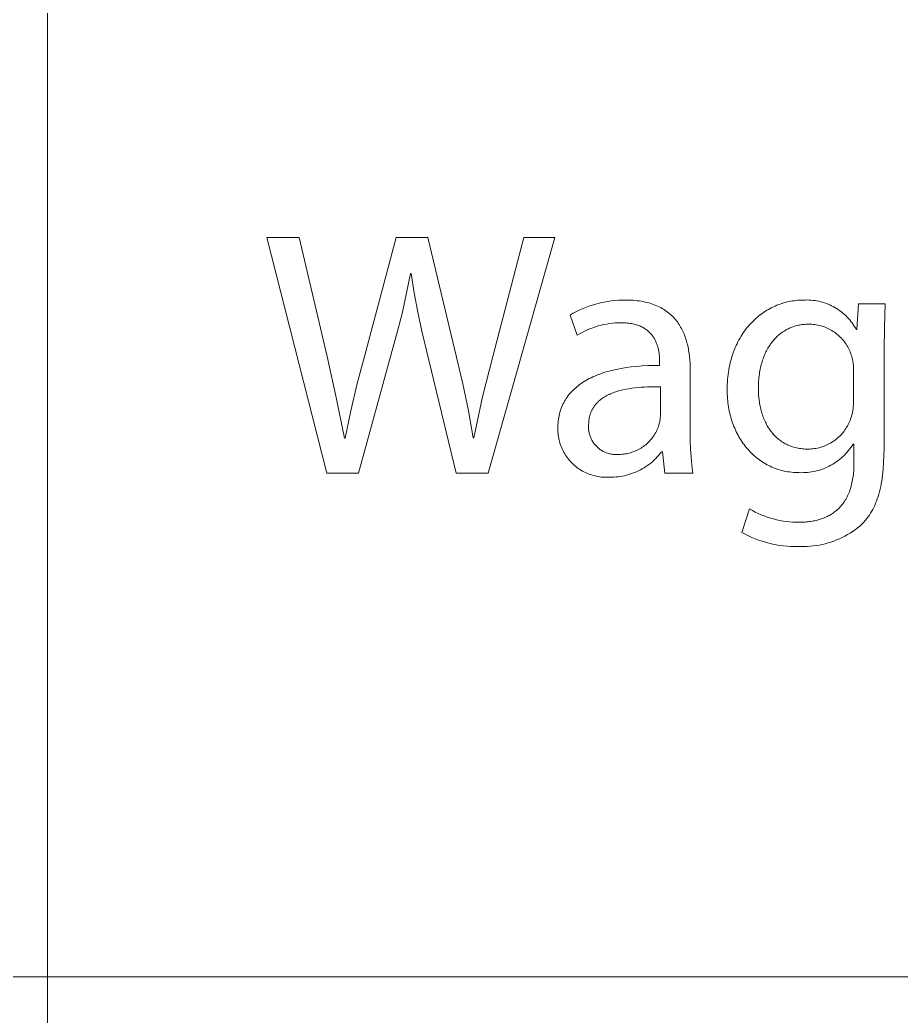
# Model space of a CAD drawing. Header units: millimetres. Extents: x 1383 to 4664, y -160 to 2132.
# Drawn here: x 4371.7 to 4454.4, y 19.8 to 113.3 of the extents above; entities that cross this region are included whole.
import ezdxf

# ---------------------------------------------------------------- set-up
doc = ezdxf.new("R2010")
doc.units = ezdxf.units.MM
doc.header["$MEASUREMENT"] = 0
doc.layers.add('Domyślny', color=7, linetype='Continuous', true_color=0x000000)

msp = doc.modelspace()

# ---------------------------------------------------------------- linework, layer by layer
at = {"layer": 'Domyślny', "color": 18, "lineweight": 15, "true_color": 0x000000}
for p, q in [((4374.302, -68.258), (4374.302, 206.847)), ((4400.507, 70.739), (4394.891, 92.875)), ((4394.891, 92.875), (4397.928, 92.875)), ((4397.928, 92.875), (4400.55, 81.687)), ((4404.058, 81.709), (4407.019, 92.875)), ((4407.019, 92.875), (4410.001, 92.875)), ((4410.001, 92.875), (4412.689, 81.643)), ((4421.933, 92.875), (4415.661, 70.739)), ((4416.087, 81.709), (4419.004, 92.875)), ((4419.004, 92.875), (4421.933, 92.875)), ((4408.363, 89.499), (4408.013, 87.676)), ((4408.428, 89.499), (4408.363, 89.499)), ((4408.714, 87.679), (4408.428, 89.499)), ((4408.013, 87.676), (4407.61, 85.863)), ((4409.049, 85.868), (4408.714, 87.679)), ((4427.204, 86.923), (4427.544, 86.96)), ((4427.544, 86.96), (4427.885, 86.985)), ((4427.885, 86.985), (4428.226, 86.998)), ((4428.226, 86.998), (4428.568, 86.999)), ((4428.568, 86.999), (4428.793, 86.997)), ((4428.793, 86.997), (4429.013, 86.99)), ((4429.013, 86.99), (4429.228, 86.978)), ((4429.228, 86.978), (4429.437, 86.961)), ((4429.437, 86.961), (4429.641, 86.94)), ((4429.641, 86.94), (4429.841, 86.915)), ((4444.233, 86.916), (4444.402, 86.94)), ((4444.402, 86.94), (4444.571, 86.96)), ((4444.571, 86.96), (4444.741, 86.976)), ((4444.741, 86.976), (4444.911, 86.987)), ((4444.911, 86.987), (4445.082, 86.994)), ((4445.082, 86.994), (4445.253, 86.996)), ((4445.253, 86.996), (4445.434, 87.003)), ((4445.434, 87.003), (4445.616, 87.005)), ((4445.616, 87.005), (4445.797, 87)), ((4445.797, 87), (4445.978, 86.989)), ((4445.978, 86.989), (4446.159, 86.971)), ((4446.159, 86.971), (4446.339, 86.948)), ((4446.339, 86.948), (4446.518, 86.918)), ((4423.954, 85.922), (4424.261, 86.072)), ((4424.261, 86.072), (4424.573, 86.211)), ((4424.573, 86.211), (4424.889, 86.34)), ((4424.889, 86.34), (4425.21, 86.457)), ((4425.21, 86.457), (4425.535, 86.564)), ((4425.535, 86.564), (4425.864, 86.659)), ((4425.864, 86.659), (4426.195, 86.742)), ((4426.195, 86.742), (4426.529, 86.814)), ((4426.529, 86.814), (4426.866, 86.874)), ((4426.866, 86.874), (4427.204, 86.923)), ((4429.841, 86.915), (4430.035, 86.885)), ((4430.035, 86.885), (4430.224, 86.851)), ((4430.224, 86.851), (4430.408, 86.812)), ((4430.408, 86.812), (4430.588, 86.77)), ((4430.588, 86.77), (4430.762, 86.723)), ((4430.762, 86.723), (4430.932, 86.673)), ((4430.932, 86.673), (4431.097, 86.618)), ((4431.097, 86.618), (4431.258, 86.56)), ((4431.258, 86.56), (4431.413, 86.498)), ((4431.413, 86.498), (4431.565, 86.432)), ((4431.565, 86.432), (4431.712, 86.363)), ((4431.712, 86.363), (4431.854, 86.29)), ((4431.854, 86.29), (4431.992, 86.213)), ((4431.992, 86.213), (4432.126, 86.134)), ((4432.126, 86.134), (4432.256, 86.051)), ((4432.256, 86.051), (4432.381, 85.965)), ((4441.677, 85.944), (4441.825, 86.036)), ((4441.825, 86.036), (4441.976, 86.125)), ((4441.976, 86.125), (4442.128, 86.209)), ((4442.128, 86.209), (4442.282, 86.288)), ((4442.282, 86.288), (4442.438, 86.364)), ((4442.438, 86.364), (4442.595, 86.436)), ((4442.595, 86.436), (4442.754, 86.503)), ((4442.754, 86.503), (4442.914, 86.566)), ((4442.914, 86.566), (4443.075, 86.625)), ((4443.075, 86.625), (4443.237, 86.679)), ((4443.237, 86.679), (4443.401, 86.729)), ((4443.401, 86.729), (4443.566, 86.775)), ((4443.566, 86.775), (4443.731, 86.817)), ((4443.731, 86.817), (4443.898, 86.854)), ((4443.898, 86.854), (4444.065, 86.887)), ((4444.065, 86.887), (4444.233, 86.916)), ((4446.518, 86.918), (4446.695, 86.883)), ((4446.695, 86.883), (4446.872, 86.841)), ((4446.872, 86.841), (4447.047, 86.793)), ((4447.047, 86.793), (4447.22, 86.739)), ((4447.22, 86.739), (4447.391, 86.679)), ((4447.391, 86.679), (4447.561, 86.614)), ((4447.561, 86.614), (4447.727, 86.543)), ((4447.727, 86.543), (4447.892, 86.466)), ((4447.892, 86.466), (4448.053, 86.383)), ((4448.053, 86.383), (4448.212, 86.295)), ((4448.212, 86.295), (4448.367, 86.202)), ((4448.367, 86.202), (4448.52, 86.103)), ((4448.52, 86.103), (4448.668, 85.999)), ((4450.279, 84.243), (4450.421, 86.635)), ((4450.421, 86.635), (4452.934, 86.635)), ((4452.934, 86.635), (4452.845, 84.456)), ((4407.61, 85.863), (4407.155, 84.063)), ((4409.435, 84.067), (4409.049, 85.868)), ((4423.356, 85.59), (4423.652, 85.761)), ((4424.001, 83.689), (4423.356, 85.59)), ((4423.652, 85.761), (4423.954, 85.922)), ((4432.381, 85.965), (4432.503, 85.875)), ((4432.503, 85.875), (4432.62, 85.783)), ((4432.62, 85.783), (4432.733, 85.688)), ((4432.733, 85.688), (4432.842, 85.589)), ((4432.842, 85.589), (4432.948, 85.488)), ((4432.948, 85.488), (4433.049, 85.385)), ((4433.049, 85.385), (4433.147, 85.278)), ((4433.147, 85.278), (4433.241, 85.169)), ((4433.241, 85.169), (4433.331, 85.058)), ((4440.561, 85.06), (4440.693, 85.184)), ((4440.693, 85.184), (4440.827, 85.305)), ((4440.827, 85.305), (4440.963, 85.422)), ((4440.963, 85.422), (4441.101, 85.534)), ((4441.101, 85.534), (4441.242, 85.643)), ((4441.242, 85.643), (4441.385, 85.747)), ((4441.385, 85.747), (4441.53, 85.848)), ((4441.53, 85.848), (4441.677, 85.944)), ((4448.668, 85.999), (4448.814, 85.89)), ((4448.814, 85.89), (4448.955, 85.776)), ((4448.955, 85.776), (4449.092, 85.658)), ((4449.092, 85.658), (4449.225, 85.534)), ((4449.225, 85.534), (4449.354, 85.407)), ((4449.354, 85.407), (4449.479, 85.275)), ((4449.479, 85.275), (4449.598, 85.139)), ((4449.598, 85.139), (4449.713, 84.998)), ((4424.966, 84.194), (4424.718, 84.08)), ((4425.217, 84.3), (4424.966, 84.194)), ((4425.472, 84.396), (4425.217, 84.3)), ((4425.729, 84.484), (4425.472, 84.396)), ((4425.99, 84.564), (4425.729, 84.484)), ((4426.253, 84.634), (4425.99, 84.564)), ((4426.519, 84.695), (4426.253, 84.634)), ((4426.786, 84.747), (4426.519, 84.695)), ((4427.056, 84.79), (4426.786, 84.747)), ((4427.326, 84.823), (4427.056, 84.79)), ((4427.597, 84.848), (4427.326, 84.823)), ((4427.869, 84.863), (4427.597, 84.848)), ((4428.142, 84.869), (4427.869, 84.863)), ((4428.292, 84.867), (4428.142, 84.869)), ((4428.439, 84.862), (4428.292, 84.867)), ((4428.581, 84.853), (4428.439, 84.862)), ((4428.719, 84.842), (4428.581, 84.853)), ((4428.853, 84.827), (4428.719, 84.842)), ((4428.983, 84.809), (4428.853, 84.827)), ((4429.11, 84.788), (4428.983, 84.809)), ((4429.232, 84.764), (4429.11, 84.788)), ((4429.351, 84.738), (4429.232, 84.764)), ((4429.466, 84.708), (4429.351, 84.738)), ((4429.577, 84.676), (4429.466, 84.708)), ((4429.685, 84.641), (4429.577, 84.676)), ((4429.789, 84.604), (4429.685, 84.641)), ((4429.889, 84.564), (4429.789, 84.604)), ((4429.987, 84.522), (4429.889, 84.564)), ((4430.08, 84.478), (4429.987, 84.522)), ((4430.171, 84.431), (4430.08, 84.478)), ((4430.258, 84.383), (4430.171, 84.431)), ((4430.342, 84.332), (4430.258, 84.383)), ((4430.423, 84.279), (4430.342, 84.332)), ((4430.501, 84.224), (4430.423, 84.279)), ((4430.576, 84.168), (4430.501, 84.224)), ((4430.648, 84.11), (4430.576, 84.168)), ((4433.331, 85.058), (4433.418, 84.944)), ((4433.418, 84.944), (4433.501, 84.828)), ((4433.501, 84.828), (4433.58, 84.709)), ((4433.58, 84.709), (4433.657, 84.588)), ((4433.657, 84.588), (4433.729, 84.465)), ((4433.729, 84.465), (4433.799, 84.341)), ((4433.799, 84.341), (4433.865, 84.214)), ((4433.865, 84.214), (4433.928, 84.085)), ((4439.716, 84.077), (4439.829, 84.229)), ((4439.829, 84.229), (4439.944, 84.377)), ((4439.944, 84.377), (4440.062, 84.521)), ((4440.062, 84.521), (4440.183, 84.662)), ((4440.183, 84.662), (4440.306, 84.798)), ((4440.306, 84.798), (4440.432, 84.931)), ((4440.432, 84.931), (4440.561, 85.06)), ((4443.531, 84.144), (4443.43, 84.082)), ((4443.634, 84.204), (4443.531, 84.144)), ((4443.739, 84.26), (4443.634, 84.204)), ((4443.846, 84.313), (4443.739, 84.26)), ((4443.953, 84.363), (4443.846, 84.313)), ((4444.063, 84.41), (4443.953, 84.363)), ((4444.174, 84.454), (4444.063, 84.41)), ((4444.287, 84.495), (4444.174, 84.454)), ((4444.401, 84.533), (4444.287, 84.495)), ((4444.516, 84.568), (4444.401, 84.533)), ((4444.633, 84.599), (4444.516, 84.568)), ((4444.751, 84.627), (4444.633, 84.599)), ((4444.871, 84.652), (4444.751, 84.627)), ((4444.992, 84.674), (4444.871, 84.652)), ((4445.114, 84.692), (4444.992, 84.674)), ((4445.238, 84.707), (4445.114, 84.692)), ((4445.363, 84.719), (4445.238, 84.707)), ((4445.489, 84.728), (4445.363, 84.719)), ((4445.616, 84.733), (4445.489, 84.728)), ((4445.745, 84.734), (4445.616, 84.733)), ((4445.888, 84.733), (4445.745, 84.734)), ((4446.031, 84.727), (4445.888, 84.733)), ((4446.174, 84.716), (4446.031, 84.727)), ((4446.316, 84.699), (4446.174, 84.716)), ((4446.458, 84.678), (4446.316, 84.699)), ((4446.599, 84.653), (4446.458, 84.678)), ((4446.738, 84.622), (4446.599, 84.653)), ((4446.877, 84.586), (4446.738, 84.622)), ((4447.015, 84.546), (4446.877, 84.586)), ((4447.151, 84.501), (4447.015, 84.546)), ((4447.285, 84.452), (4447.151, 84.501)), ((4447.418, 84.398), (4447.285, 84.452)), ((4447.548, 84.339), (4447.418, 84.398)), ((4447.677, 84.276), (4447.548, 84.339)), ((4447.803, 84.208), (4447.677, 84.276)), ((4447.927, 84.136), (4447.803, 84.208)), ((4448.048, 84.06), (4447.927, 84.136)), ((4449.713, 84.998), (4449.824, 84.854)), ((4449.824, 84.854), (4449.929, 84.706)), ((4449.929, 84.706), (4450.029, 84.555)), ((4450.029, 84.555), (4450.124, 84.4)), ((4450.124, 84.4), (4450.213, 84.243)), ((4450.213, 84.243), (4450.279, 84.243)), ((4452.845, 84.456), (4452.814, 82.276)), ((4407.155, 84.063), (4406.647, 82.277)), ((4409.87, 82.277), (4409.435, 84.067)), ((4424.235, 83.827), (4424.001, 83.689)), ((4424.475, 83.958), (4424.235, 83.827)), ((4424.718, 84.08), (4424.475, 83.958)), ((4430.717, 84.05), (4430.648, 84.11)), ((4430.783, 83.988), (4430.717, 84.05)), ((4430.846, 83.926), (4430.783, 83.988)), ((4430.907, 83.861), (4430.846, 83.926)), ((4430.965, 83.795), (4430.907, 83.861)), ((4431.02, 83.728), (4430.965, 83.795)), ((4431.073, 83.66), (4431.02, 83.728)), ((4431.123, 83.591), (4431.073, 83.66)), ((4431.171, 83.521), (4431.123, 83.591)), ((4431.216, 83.449), (4431.171, 83.521)), ((4431.26, 83.377), (4431.216, 83.449)), ((4431.3, 83.304), (4431.26, 83.377)), ((4431.339, 83.231), (4431.3, 83.304)), ((4431.375, 83.156), (4431.339, 83.231)), ((4433.928, 84.085), (4433.988, 83.955)), ((4433.988, 83.955), (4434.044, 83.822)), ((4434.044, 83.822), (4434.098, 83.689)), ((4434.098, 83.689), (4434.149, 83.553)), ((4434.149, 83.553), (4434.196, 83.416)), ((4434.196, 83.416), (4434.241, 83.278)), ((4434.241, 83.278), (4434.283, 83.138)), ((4439.11, 83.083), (4439.203, 83.258)), ((4439.203, 83.258), (4439.299, 83.43)), ((4439.299, 83.43), (4439.399, 83.597)), ((4439.399, 83.597), (4439.501, 83.761)), ((4439.501, 83.761), (4439.607, 83.921)), ((4439.607, 83.921), (4439.716, 84.077)), ((4442.431, 83.207), (4442.352, 83.11)), ((4442.513, 83.3), (4442.431, 83.207)), ((4442.596, 83.391), (4442.513, 83.3)), ((4442.681, 83.479), (4442.596, 83.391)), ((4442.769, 83.565), (4442.681, 83.479)), ((4442.858, 83.647), (4442.769, 83.565)), ((4442.948, 83.727), (4442.858, 83.647)), ((4443.041, 83.804), (4442.948, 83.727)), ((4443.136, 83.878), (4443.041, 83.804)), ((4443.232, 83.949), (4443.136, 83.878)), ((4443.33, 84.017), (4443.232, 83.949)), ((4443.43, 84.082), (4443.33, 84.017)), ((4448.167, 83.98), (4448.048, 84.06)), ((4448.283, 83.896), (4448.167, 83.98)), ((4448.396, 83.808), (4448.283, 83.896)), ((4448.506, 83.716), (4448.396, 83.808)), ((4448.612, 83.62), (4448.506, 83.716)), ((4448.715, 83.52), (4448.612, 83.62)), ((4448.815, 83.418), (4448.715, 83.52)), ((4448.911, 83.311), (4448.815, 83.418)), ((4449.003, 83.202), (4448.911, 83.311)), ((4449.092, 83.089), (4449.003, 83.202)), ((4406.647, 82.277), (4403.49, 70.739)), ((4412.667, 70.739), (4409.87, 82.277)), ((4431.41, 83.082), (4431.375, 83.156)), ((4431.442, 83.006), (4431.41, 83.082)), ((4431.472, 82.93), (4431.442, 83.006)), ((4431.501, 82.854), (4431.472, 82.93)), ((4431.528, 82.778), (4431.501, 82.854)), ((4431.552, 82.702), (4431.528, 82.778)), ((4431.575, 82.625), (4431.552, 82.702)), ((4431.597, 82.549), (4431.575, 82.625)), ((4431.616, 82.472), (4431.597, 82.549)), ((4431.634, 82.396), (4431.616, 82.472)), ((4431.651, 82.32), (4431.634, 82.396)), ((4431.68, 82.168), (4431.651, 82.32)), ((4434.283, 83.138), (4434.322, 82.997)), ((4434.322, 82.997), (4434.359, 82.855)), ((4434.359, 82.855), (4434.393, 82.712)), ((4434.393, 82.712), (4434.424, 82.568)), ((4434.424, 82.568), (4434.453, 82.423)), ((4434.453, 82.423), (4434.479, 82.277)), ((4434.479, 82.277), (4434.524, 81.983)), ((4438.701, 82.151), (4438.776, 82.345)), ((4438.776, 82.345), (4438.854, 82.535)), ((4438.854, 82.535), (4438.936, 82.722)), ((4438.936, 82.722), (4439.021, 82.904)), ((4439.021, 82.904), (4439.11, 83.083)), ((4441.855, 82.362), (4441.792, 82.244)), ((4441.919, 82.477), (4441.855, 82.362)), ((4441.986, 82.589), (4441.919, 82.477)), ((4442.055, 82.698), (4441.986, 82.589)), ((4442.126, 82.805), (4442.055, 82.698)), ((4442.199, 82.91), (4442.126, 82.805)), ((4442.275, 83.011), (4442.199, 82.91)), ((4442.352, 83.11), (4442.275, 83.011)), ((4449.177, 82.974), (4449.092, 83.089)), ((4449.257, 82.855), (4449.177, 82.974)), ((4449.334, 82.734), (4449.257, 82.855)), ((4449.406, 82.611), (4449.334, 82.734)), ((4449.474, 82.485), (4449.406, 82.611)), ((4449.537, 82.356), (4449.474, 82.485)), ((4449.597, 82.226), (4449.537, 82.356)), ((4452.814, 82.276), (4452.814, 73.044)), ((4400.55, 81.687), (4401.408, 77.866)), ((4403.381, 79.167), (4404.058, 81.709)), ((4412.689, 81.643), (4413.285, 79.136)), ((4415.141, 77.905), (4416.087, 81.709)), ((4431.704, 82.019), (4431.68, 82.168)), ((4431.722, 81.872), (4431.704, 82.019)), ((4431.736, 81.729), (4431.722, 81.872)), ((4431.747, 81.589), (4431.736, 81.729)), ((4431.753, 81.453), (4431.747, 81.589)), ((4431.757, 81.322), (4431.753, 81.453)), ((4434.524, 81.983), (4434.56, 81.686)), ((4434.56, 81.686), (4434.587, 81.388)), ((4434.587, 81.388), (4434.606, 81.088)), ((4438.39, 81.128), (4438.444, 81.34)), ((4438.444, 81.34), (4438.502, 81.548)), ((4438.502, 81.548), (4438.565, 81.753)), ((4438.565, 81.753), (4438.631, 81.954)), ((4438.631, 81.954), (4438.701, 82.151)), ((4441.419, 81.354), (4441.375, 81.217)), ((4441.465, 81.489), (4441.419, 81.354)), ((4441.514, 81.621), (4441.465, 81.489)), ((4441.565, 81.75), (4441.514, 81.621)), ((4441.618, 81.878), (4441.565, 81.75)), ((4441.674, 82.002), (4441.618, 81.878)), ((4441.732, 82.125), (4441.674, 82.002)), ((4441.792, 82.244), (4441.732, 82.125)), ((4449.651, 82.093), (4449.597, 82.226)), ((4449.701, 81.959), (4449.651, 82.093)), ((4449.747, 81.823), (4449.701, 81.959)), ((4449.787, 81.686), (4449.747, 81.823)), ((4449.822, 81.557), (4449.787, 81.686)), ((4449.853, 81.427), (4449.822, 81.557)), ((4449.88, 81.296), (4449.853, 81.427)), ((4427.243, 80.392), (4427.679, 80.493)), ((4427.679, 80.493), (4428.131, 80.582)), ((4428.131, 80.582), (4428.6, 80.658)), ((4428.6, 80.658), (4429.086, 80.723)), ((4429.086, 80.723), (4429.588, 80.775)), ((4429.588, 80.775), (4430.106, 80.814)), ((4430.106, 80.814), (4430.641, 80.842)), ((4430.641, 80.842), (4431.192, 80.857)), ((4431.192, 80.857), (4431.758, 80.859)), ((4431.758, 81.198), (4431.757, 81.322)), ((4431.758, 80.859), (4431.758, 81.198)), ((4434.606, 81.088), (4434.617, 80.788)), ((4434.617, 80.788), (4434.621, 80.487)), ((4434.621, 80.487), (4434.621, 74.555)), ((4438.218, 80.244), (4438.254, 80.47)), ((4438.254, 80.47), (4438.295, 80.693)), ((4438.295, 80.693), (4438.34, 80.912)), ((4438.34, 80.912), (4438.39, 81.128)), ((4441.193, 80.499), (4441.164, 80.348)), ((4441.224, 80.647), (4441.193, 80.499)), ((4441.258, 80.793), (4441.224, 80.647)), ((4441.295, 80.937), (4441.258, 80.793)), ((4441.333, 81.078), (4441.295, 80.937)), ((4441.375, 81.217), (4441.333, 81.078)), ((4449.903, 81.164), (4449.88, 81.296)), ((4449.922, 81.031), (4449.903, 81.164)), ((4449.936, 80.898), (4449.922, 81.031)), ((4449.946, 80.765), (4449.936, 80.898)), ((4449.952, 80.631), (4449.946, 80.765)), ((4449.951, 80.364), (4449.954, 80.498)), ((4449.954, 80.498), (4449.952, 80.631)), ((4424.834, 79.451), (4424.993, 79.54)), ((4424.993, 79.54), (4425.156, 79.627)), ((4425.156, 79.627), (4425.324, 79.711)), ((4425.324, 79.711), (4425.497, 79.793)), ((4425.497, 79.793), (4425.673, 79.871)), ((4425.673, 79.871), (4425.854, 79.946)), ((4425.854, 79.946), (4426.04, 80.019)), ((4426.04, 80.019), (4426.23, 80.089)), ((4426.23, 80.089), (4426.424, 80.155)), ((4426.424, 80.155), (4426.622, 80.219)), ((4426.622, 80.219), (4426.825, 80.28)), ((4426.825, 80.28), (4427.032, 80.338)), ((4427.032, 80.338), (4427.243, 80.392)), ((4438.119, 79.303), (4438.137, 79.544)), ((4438.137, 79.544), (4438.159, 79.78)), ((4438.159, 79.78), (4438.186, 80.014)), ((4438.186, 80.014), (4438.218, 80.244)), ((4441.06, 79.563), (4441.047, 79.399)), ((4441.075, 79.724), (4441.06, 79.563)), ((4441.094, 79.883), (4441.075, 79.724)), ((4441.114, 80.04), (4441.094, 79.883)), ((4441.138, 80.195), (4441.114, 80.04)), ((4441.164, 80.348), (4441.138, 80.195)), ((4449.951, 77.501), (4449.951, 80.364)), ((4402.78, 76.606), (4403.381, 79.167)), ((4413.285, 79.136), (4413.802, 76.611)), ((4423.607, 78.515), (4423.725, 78.63)), ((4423.725, 78.63), (4423.848, 78.742)), ((4423.848, 78.742), (4423.975, 78.852)), ((4423.975, 78.852), (4424.107, 78.959)), ((4424.107, 78.959), (4424.243, 79.063)), ((4424.243, 79.063), (4424.384, 79.164)), ((4424.384, 79.164), (4424.53, 79.262)), ((4424.53, 79.262), (4424.68, 79.358)), ((4424.68, 79.358), (4424.834, 79.451)), ((4428.311, 78.567), (4428.042, 78.5)), ((4428.587, 78.626), (4428.311, 78.567)), ((4428.868, 78.678), (4428.587, 78.626)), ((4429.155, 78.723), (4428.868, 78.678)), ((4429.445, 78.761), (4429.155, 78.723)), ((4429.738, 78.792), (4429.445, 78.761)), ((4430.034, 78.817), (4429.738, 78.792)), ((4430.332, 78.837), (4430.034, 78.817)), ((4430.631, 78.851), (4430.332, 78.837)), ((4431.23, 78.864), (4430.631, 78.851)), ((4431.824, 78.859), (4431.23, 78.864)), ((4431.824, 76.095), (4431.824, 78.859)), ((4438.096, 78.561), (4438.099, 78.812)), ((4438.098, 78.356), (4438.096, 78.561)), ((4438.099, 78.812), (4438.107, 79.059)), ((4438.107, 79.059), (4438.119, 79.303)), ((4441.03, 79.066), (4441.025, 78.725)), ((4441.025, 78.725), (4441.029, 78.434)), ((4441.047, 79.399), (4441.03, 79.066)), ((4401.408, 77.866), (4402.189, 74.028)), ((4414.317, 74.072), (4415.141, 77.905)), ((4422.83, 77.496), (4422.911, 77.632)), ((4422.911, 77.632), (4422.996, 77.767)), ((4422.996, 77.767), (4423.086, 77.898)), ((4423.086, 77.898), (4423.181, 78.027)), ((4423.181, 78.027), (4423.28, 78.153)), ((4423.28, 78.153), (4423.385, 78.276)), ((4423.385, 78.276), (4423.493, 78.397)), ((4423.493, 78.397), (4423.607, 78.515)), ((4426.154, 77.605), (4426.109, 77.567)), ((4426.201, 77.642), (4426.154, 77.605)), ((4426.295, 77.714), (4426.201, 77.642)), ((4426.393, 77.784), (4426.295, 77.714)), ((4426.494, 77.851), (4426.393, 77.784)), ((4426.598, 77.915), (4426.494, 77.851)), ((4426.705, 77.977), (4426.598, 77.915)), ((4426.815, 78.036), (4426.705, 77.977)), ((4426.927, 78.093), (4426.815, 78.036)), ((4427.042, 78.147), (4426.927, 78.093)), ((4427.159, 78.199), (4427.042, 78.147)), ((4427.279, 78.249), (4427.159, 78.199)), ((4427.401, 78.296), (4427.279, 78.249)), ((4427.525, 78.341), (4427.401, 78.296)), ((4427.651, 78.384), (4427.525, 78.341)), ((4427.78, 78.425), (4427.651, 78.384)), ((4427.91, 78.464), (4427.78, 78.425)), ((4428.042, 78.5), (4427.91, 78.464)), ((4438.105, 78.151), (4438.098, 78.356)), ((4438.115, 77.949), (4438.105, 78.151)), ((4438.129, 77.748), (4438.115, 77.949)), ((4438.147, 77.549), (4438.129, 77.748)), ((4441.029, 78.434), (4441.043, 78.146)), ((4441.043, 78.146), (4441.066, 77.862)), ((4441.066, 77.862), (4441.098, 77.582)), ((4422.447, 76.618), (4422.498, 76.771)), ((4422.498, 76.771), (4422.555, 76.921)), ((4422.555, 76.921), (4422.617, 77.069)), ((4422.617, 77.069), (4422.683, 77.214)), ((4422.683, 77.214), (4422.754, 77.356)), ((4422.754, 77.356), (4422.83, 77.496)), ((4425.391, 76.657), (4425.365, 76.604)), ((4425.417, 76.71), (4425.391, 76.657)), ((4425.445, 76.762), (4425.417, 76.71)), ((4425.474, 76.813), (4425.445, 76.762)), ((4425.503, 76.863), (4425.474, 76.813)), ((4425.534, 76.913), (4425.503, 76.863)), ((4425.566, 76.962), (4425.534, 76.913)), ((4425.599, 77.01), (4425.566, 76.962)), ((4425.632, 77.057), (4425.599, 77.01)), ((4425.667, 77.104), (4425.632, 77.057)), ((4425.703, 77.149), (4425.667, 77.104)), ((4425.739, 77.194), (4425.703, 77.149)), ((4425.777, 77.239), (4425.739, 77.194)), ((4425.815, 77.282), (4425.777, 77.239)), ((4425.854, 77.325), (4425.815, 77.282)), ((4425.895, 77.367), (4425.854, 77.325)), ((4425.936, 77.408), (4425.895, 77.367)), ((4425.978, 77.449), (4425.936, 77.408)), ((4426.021, 77.489), (4425.978, 77.449)), ((4426.064, 77.528), (4426.021, 77.489)), ((4426.109, 77.567), (4426.064, 77.528)), ((4438.17, 77.352), (4438.147, 77.549)), ((4438.196, 77.157), (4438.17, 77.352)), ((4438.226, 76.964), (4438.196, 77.157)), ((4438.26, 76.772), (4438.226, 76.964)), ((4438.297, 76.583), (4438.26, 76.772)), ((4441.098, 77.582), (4441.117, 77.444)), ((4441.117, 77.444), (4441.139, 77.307)), ((4441.139, 77.307), (4441.163, 77.172)), ((4441.163, 77.172), (4441.189, 77.037)), ((4441.189, 77.037), (4441.218, 76.904)), ((4441.218, 76.904), (4441.249, 76.773)), ((4441.249, 76.773), (4441.282, 76.643)), ((4449.883, 76.642), (4449.909, 76.813)), ((4449.909, 76.813), (4449.928, 76.984)), ((4449.928, 76.984), (4449.942, 77.156)), ((4449.942, 77.156), (4449.949, 77.329)), ((4449.949, 77.329), (4449.951, 77.501)), ((4402.255, 74.028), (4402.78, 76.606)), ((4413.802, 76.611), (4414.241, 74.072)), ((4422.238, 75.647), (4422.261, 75.815)), ((4422.261, 75.815), (4422.288, 75.981)), ((4422.288, 75.981), (4422.32, 76.144)), ((4422.32, 76.144), (4422.357, 76.305)), ((4422.357, 76.305), (4422.4, 76.463)), ((4422.4, 76.463), (4422.447, 76.618)), ((4425.125, 75.768), (4425.117, 75.702)), ((4425.134, 75.833), (4425.125, 75.768)), ((4425.145, 75.898), (4425.134, 75.833)), ((4425.157, 75.961), (4425.145, 75.898)), ((4425.17, 76.024), (4425.157, 75.961)), ((4425.185, 76.086), (4425.17, 76.024)), ((4425.2, 76.147), (4425.185, 76.086)), ((4425.217, 76.207), (4425.2, 76.147)), ((4425.235, 76.266), (4425.217, 76.207)), ((4425.254, 76.324), (4425.235, 76.266)), ((4425.274, 76.382), (4425.254, 76.324)), ((4425.295, 76.439), (4425.274, 76.382)), ((4425.317, 76.495), (4425.295, 76.439)), ((4425.341, 76.55), (4425.317, 76.495)), ((4425.365, 76.604), (4425.341, 76.55)), ((4431.786, 75.681), (4431.801, 75.784)), ((4431.801, 75.784), (4431.812, 75.887)), ((4431.812, 75.887), (4431.82, 75.991)), ((4431.82, 75.991), (4431.824, 76.095)), ((4438.338, 76.395), (4438.297, 76.583)), ((4438.384, 76.21), (4438.338, 76.395)), ((4438.432, 76.027), (4438.384, 76.21)), ((4438.485, 75.846), (4438.432, 76.027)), ((4438.541, 75.668), (4438.485, 75.846)), ((4441.282, 76.643), (4441.318, 76.514)), ((4441.318, 76.514), (4441.355, 76.387)), ((4441.355, 76.387), (4441.395, 76.261)), ((4441.395, 76.261), (4441.438, 76.137)), ((4441.438, 76.137), (4441.482, 76.015)), ((4441.482, 76.015), (4441.529, 75.895)), ((4441.529, 75.895), (4441.578, 75.776)), ((4441.578, 75.776), (4441.63, 75.659)), ((4449.626, 75.7), (4449.676, 75.835)), ((4449.676, 75.835), (4449.722, 75.972)), ((4449.722, 75.972), (4449.771, 76.137)), ((4449.771, 76.137), (4449.814, 76.304)), ((4449.814, 76.304), (4449.851, 76.473)), ((4449.851, 76.473), (4449.883, 76.642)), ((4422.198, 74.948), (4422.201, 75.126)), ((4422.199, 74.792), (4422.198, 74.948)), ((4422.206, 74.636), (4422.199, 74.792)), ((4422.201, 75.126), (4422.208, 75.302)), ((4422.208, 75.302), (4422.221, 75.476)), ((4422.221, 75.476), (4422.238, 75.647)), ((4425.088, 75.198), (4425.085, 75.11)), ((4425.085, 75.11), (4425.085, 75.022)), ((4425.085, 75.022), (4425.088, 74.933)), ((4425.093, 75.287), (4425.088, 75.198)), ((4425.088, 74.933), (4425.095, 74.845)), ((4425.094, 75.358), (4425.093, 75.287)), ((4425.096, 75.429), (4425.094, 75.358)), ((4425.095, 74.845), (4425.104, 74.757)), ((4425.099, 75.498), (4425.096, 75.429)), ((4425.104, 75.567), (4425.099, 75.498)), ((4425.11, 75.635), (4425.104, 75.567)), ((4425.117, 75.702), (4425.11, 75.635)), ((4431.449, 74.681), (4431.508, 74.802)), ((4431.508, 74.802), (4431.563, 74.925)), ((4431.563, 74.925), (4431.614, 75.051)), ((4431.614, 75.051), (4431.66, 75.177)), ((4431.66, 75.177), (4431.692, 75.276)), ((4431.692, 75.276), (4431.721, 75.376)), ((4431.721, 75.376), (4431.746, 75.477)), ((4431.746, 75.477), (4431.768, 75.579)), ((4431.768, 75.579), (4431.786, 75.681)), ((4438.6, 75.491), (4438.541, 75.668)), ((4438.663, 75.318), (4438.6, 75.491)), ((4438.73, 75.146), (4438.663, 75.318)), ((4438.799, 74.977), (4438.73, 75.146)), ((4438.873, 74.811), (4438.799, 74.977)), ((4438.949, 74.647), (4438.873, 74.811)), ((4441.63, 75.659), (4441.684, 75.544)), ((4441.684, 75.544), (4441.74, 75.431)), ((4441.74, 75.431), (4441.798, 75.319)), ((4441.798, 75.319), (4441.859, 75.21)), ((4441.859, 75.21), (4441.922, 75.103)), ((4441.922, 75.103), (4441.987, 74.998)), ((4441.987, 74.998), (4442.055, 74.895)), ((4442.055, 74.895), (4442.124, 74.795)), ((4442.124, 74.795), (4442.196, 74.696)), ((4449.066, 74.697), (4449.151, 74.813)), ((4449.151, 74.813), (4449.231, 74.933)), ((4449.231, 74.933), (4449.308, 75.055)), ((4449.308, 75.055), (4449.38, 75.179)), ((4449.38, 75.179), (4449.448, 75.306)), ((4449.448, 75.306), (4449.512, 75.435)), ((4449.512, 75.435), (4449.571, 75.567)), ((4449.571, 75.567), (4449.626, 75.7)), ((4402.189, 74.028), (4402.255, 74.028)), ((4414.241, 74.072), (4414.317, 74.072)), ((4422.218, 74.48), (4422.206, 74.636)), ((4422.235, 74.325), (4422.218, 74.48)), ((4422.258, 74.171), (4422.235, 74.325)), ((4422.286, 74.017), (4422.258, 74.171)), ((4422.319, 73.864), (4422.286, 74.017)), ((4422.358, 73.713), (4422.319, 73.864)), ((4425.104, 74.757), (4425.116, 74.67)), ((4425.116, 74.67), (4425.132, 74.583)), ((4425.132, 74.583), (4425.15, 74.496)), ((4425.15, 74.496), (4425.171, 74.41)), ((4425.171, 74.41), (4425.196, 74.325)), ((4425.196, 74.325), (4425.223, 74.241)), ((4425.223, 74.241), (4425.253, 74.158)), ((4425.253, 74.158), (4425.286, 74.076)), ((4425.286, 74.076), (4425.322, 73.995)), ((4425.322, 73.995), (4425.36, 73.916)), ((4425.36, 73.916), (4425.401, 73.838)), ((4430.836, 73.796), (4430.925, 73.897)), ((4430.925, 73.897), (4431.011, 74.001)), ((4431.011, 74.001), (4431.094, 74.108)), ((4431.094, 74.108), (4431.173, 74.218)), ((4431.173, 74.218), (4431.248, 74.33)), ((4431.248, 74.33), (4431.319, 74.444)), ((4431.319, 74.444), (4431.386, 74.562)), ((4431.386, 74.562), (4431.449, 74.681)), ((4434.621, 74.555), (4434.621, 73.789)), ((4439.029, 74.486), (4438.949, 74.647)), ((4439.113, 74.327), (4439.029, 74.486)), ((4439.199, 74.172), (4439.113, 74.327)), ((4439.289, 74.019), (4439.199, 74.172)), ((4439.382, 73.869), (4439.289, 74.019)), ((4439.478, 73.722), (4439.382, 73.869)), ((4442.196, 74.696), (4442.271, 74.6)), ((4442.271, 74.6), (4442.347, 74.506)), ((4442.347, 74.506), (4442.426, 74.415)), ((4442.426, 74.415), (4442.508, 74.326)), ((4442.508, 74.326), (4442.591, 74.239)), ((4442.591, 74.239), (4442.677, 74.155)), ((4442.677, 74.155), (4442.765, 74.074)), ((4442.765, 74.074), (4442.856, 73.995)), ((4442.856, 73.995), (4442.948, 73.919)), ((4442.948, 73.919), (4443.043, 73.845)), ((4448.141, 73.796), (4448.257, 73.881)), ((4448.257, 73.881), (4448.37, 73.971)), ((4448.37, 73.971), (4448.479, 74.064)), ((4448.479, 74.064), (4448.586, 74.161)), ((4448.586, 74.161), (4448.689, 74.261)), ((4448.689, 74.261), (4448.789, 74.365)), ((4448.789, 74.365), (4448.885, 74.473)), ((4448.885, 74.473), (4448.977, 74.583)), ((4448.977, 74.583), (4449.066, 74.697)), ((4422.401, 73.563), (4422.358, 73.713)), ((4422.45, 73.415), (4422.401, 73.563)), ((4422.504, 73.268), (4422.45, 73.415)), ((4422.563, 73.124), (4422.504, 73.268)), ((4422.627, 72.981), (4422.563, 73.124)), ((4422.695, 72.841), (4422.627, 72.981)), ((4425.401, 73.838), (4425.445, 73.761)), ((4425.445, 73.761), (4425.492, 73.686)), ((4425.492, 73.686), (4425.541, 73.612)), ((4425.541, 73.612), (4425.592, 73.54)), ((4425.592, 73.54), (4425.646, 73.47)), ((4425.646, 73.47), (4425.703, 73.402)), ((4425.703, 73.402), (4425.761, 73.336)), ((4425.761, 73.336), (4425.822, 73.272)), ((4425.822, 73.272), (4425.885, 73.21)), ((4425.885, 73.21), (4425.95, 73.15)), ((4425.95, 73.15), (4426.018, 73.093)), ((4426.018, 73.093), (4426.087, 73.038)), ((4426.087, 73.038), (4426.158, 72.985)), ((4426.158, 72.985), (4426.23, 72.935)), ((4426.23, 72.935), (4426.305, 72.887)), ((4429.653, 72.913), (4429.773, 72.974)), ((4429.773, 72.974), (4429.892, 73.039)), ((4429.892, 73.039), (4430.007, 73.109)), ((4430.007, 73.109), (4430.121, 73.182)), ((4430.121, 73.182), (4430.232, 73.259)), ((4430.232, 73.259), (4430.34, 73.34)), ((4430.34, 73.34), (4430.445, 73.424)), ((4430.445, 73.424), (4430.547, 73.512)), ((4430.547, 73.512), (4430.647, 73.603)), ((4430.647, 73.603), (4430.743, 73.698)), ((4430.743, 73.698), (4430.836, 73.796)), ((4434.621, 73.789), (4434.647, 73.024)), ((4434.647, 73.024), (4434.7, 72.261)), ((4439.577, 73.577), (4439.478, 73.722)), ((4439.679, 73.436), (4439.577, 73.577)), ((4439.784, 73.298), (4439.679, 73.436)), ((4439.892, 73.163), (4439.784, 73.298)), ((4440.003, 73.031), (4439.892, 73.163)), ((4440.117, 72.903), (4440.003, 73.031)), ((4443.043, 73.845), (4443.14, 73.775)), ((4443.14, 73.775), (4443.24, 73.707)), ((4443.24, 73.707), (4443.342, 73.642)), ((4443.342, 73.642), (4443.446, 73.58)), ((4443.446, 73.58), (4443.552, 73.52)), ((4443.552, 73.52), (4443.661, 73.464)), ((4443.661, 73.464), (4443.772, 73.411)), ((4443.772, 73.411), (4443.885, 73.361)), ((4443.885, 73.361), (4444.001, 73.314)), ((4444.001, 73.314), (4444.119, 73.27)), ((4444.119, 73.27), (4444.239, 73.23)), ((4444.239, 73.23), (4444.362, 73.193)), ((4444.362, 73.193), (4444.486, 73.159)), ((4444.486, 73.159), (4444.613, 73.128)), ((4444.613, 73.128), (4444.743, 73.101)), ((4444.743, 73.101), (4444.874, 73.077)), ((4444.874, 73.077), (4445.008, 73.057)), ((4445.008, 73.057), (4445.144, 73.041)), ((4445.144, 73.041), (4445.283, 73.028)), ((4445.283, 73.028), (4445.423, 73.018)), ((4445.423, 73.018), (4445.566, 73.013)), ((4445.566, 73.013), (4445.712, 73.011)), ((4445.712, 73.011), (4445.856, 73.014)), ((4445.856, 73.014), (4446, 73.022)), ((4446, 73.022), (4446.143, 73.035)), ((4446.143, 73.035), (4446.286, 73.053)), ((4446.286, 73.053), (4446.428, 73.076)), ((4446.428, 73.076), (4446.57, 73.104)), ((4446.57, 73.104), (4446.71, 73.136)), ((4446.71, 73.136), (4446.849, 73.174)), ((4446.849, 73.174), (4446.987, 73.216)), ((4446.987, 73.216), (4447.123, 73.262)), ((4447.123, 73.262), (4447.258, 73.313)), ((4447.258, 73.313), (4447.391, 73.369)), ((4447.391, 73.369), (4447.522, 73.429)), ((4447.522, 73.429), (4447.65, 73.494)), ((4447.65, 73.494), (4447.777, 73.563)), ((4447.777, 73.563), (4447.901, 73.637)), ((4447.901, 73.637), (4448.022, 73.714)), ((4448.022, 73.714), (4448.141, 73.796)), ((4449.587, 72.994), (4449.466, 72.844)), ((4449.703, 73.149), (4449.587, 72.994)), ((4449.813, 73.307), (4449.703, 73.149)), ((4449.918, 73.47), (4449.813, 73.307)), ((4449.995, 73.47), (4449.918, 73.47)), ((4449.995, 71.7), (4449.995, 73.47)), ((4452.814, 73.044), (4452.805, 72.376)), ((4422.769, 72.703), (4422.695, 72.841)), ((4422.847, 72.568), (4422.769, 72.703)), ((4422.93, 72.436), (4422.847, 72.568)), ((4423.017, 72.306), (4422.93, 72.436)), ((4423.108, 72.18), (4423.017, 72.306)), ((4423.204, 72.057), (4423.108, 72.18)), ((4423.305, 71.937), (4423.204, 72.057)), ((4426.305, 72.887), (4426.381, 72.842)), ((4426.381, 72.842), (4426.458, 72.8)), ((4426.458, 72.8), (4426.537, 72.76)), ((4426.537, 72.76), (4426.618, 72.723)), ((4426.618, 72.723), (4426.699, 72.689)), ((4426.699, 72.689), (4426.782, 72.657)), ((4426.782, 72.657), (4426.866, 72.629)), ((4426.866, 72.629), (4426.95, 72.603)), ((4426.95, 72.603), (4427.036, 72.581)), ((4427.036, 72.581), (4427.122, 72.561)), ((4427.122, 72.561), (4427.209, 72.544)), ((4427.209, 72.544), (4427.296, 72.53)), ((4427.296, 72.53), (4427.384, 72.52)), ((4427.384, 72.52), (4427.472, 72.512)), ((4427.472, 72.512), (4427.56, 72.507)), ((4427.56, 72.507), (4427.648, 72.506)), ((4427.648, 72.506), (4427.737, 72.507)), ((4427.737, 72.507), (4427.825, 72.511)), ((4427.825, 72.511), (4427.96, 72.511)), ((4427.96, 72.511), (4428.095, 72.515)), ((4428.095, 72.515), (4428.23, 72.523)), ((4428.23, 72.523), (4428.364, 72.536)), ((4428.364, 72.536), (4428.498, 72.554)), ((4428.498, 72.554), (4428.631, 72.576)), ((4428.631, 72.576), (4428.763, 72.603)), ((4428.763, 72.603), (4428.894, 72.634)), ((4428.894, 72.634), (4429.025, 72.669)), ((4429.025, 72.669), (4429.153, 72.71)), ((4429.153, 72.71), (4429.281, 72.754)), ((4429.281, 72.754), (4429.407, 72.803)), ((4429.407, 72.803), (4429.531, 72.856)), ((4429.531, 72.856), (4429.653, 72.913)), ((4431.254, 71.996), (4431.106, 71.861)), ((4431.397, 72.136), (4431.254, 71.996)), ((4431.536, 72.28), (4431.397, 72.136)), ((4431.67, 72.429), (4431.536, 72.28)), ((4431.799, 72.583), (4431.67, 72.429)), ((4431.922, 72.741), (4431.799, 72.583)), ((4432.031, 72.741), (4431.922, 72.741)), ((4432.25, 70.741), (4432.031, 72.741)), ((4434.7, 72.261), (4434.779, 71.5)), ((4440.234, 72.777), (4440.117, 72.903)), ((4440.353, 72.655), (4440.234, 72.777)), ((4440.475, 72.537), (4440.353, 72.655)), ((4440.6, 72.422), (4440.475, 72.537)), ((4440.728, 72.31), (4440.6, 72.422)), ((4440.858, 72.202), (4440.728, 72.31)), ((4440.991, 72.097), (4440.858, 72.202)), ((4441.127, 71.996), (4440.991, 72.097)), ((4441.265, 71.899), (4441.127, 71.996)), ((4448.638, 72.034), (4448.485, 71.916)), ((4448.787, 72.157), (4448.638, 72.034)), ((4448.932, 72.285), (4448.787, 72.157)), ((4449.072, 72.417), (4448.932, 72.285)), ((4449.208, 72.555), (4449.072, 72.417)), ((4449.339, 72.697), (4449.208, 72.555)), ((4449.466, 72.844), (4449.339, 72.697)), ((4452.805, 72.376), (4452.779, 71.741)), ((4423.409, 71.821), (4423.305, 71.937)), ((4423.517, 71.708), (4423.409, 71.821)), ((4423.629, 71.599), (4423.517, 71.708)), ((4423.744, 71.495), (4423.629, 71.599)), ((4423.864, 71.394), (4423.744, 71.495)), ((4423.986, 71.297), (4423.864, 71.394)), ((4424.112, 71.205), (4423.986, 71.297)), ((4424.241, 71.116), (4424.112, 71.205)), ((4424.373, 71.033), (4424.241, 71.116)), ((4429.954, 71.067), (4429.775, 70.976)), ((4430.129, 71.163), (4429.954, 71.067)), ((4430.301, 71.266), (4430.129, 71.163)), ((4430.47, 71.374), (4430.301, 71.266)), ((4430.635, 71.488), (4430.47, 71.374)), ((4430.796, 71.607), (4430.635, 71.488)), ((4430.953, 71.731), (4430.796, 71.607)), ((4431.106, 71.861), (4430.953, 71.731)), ((4434.779, 71.5), (4434.883, 70.741)), ((4441.405, 71.806), (4441.265, 71.899)), ((4441.548, 71.716), (4441.405, 71.806)), ((4441.693, 71.63), (4441.548, 71.716)), ((4441.841, 71.548), (4441.693, 71.63)), ((4441.991, 71.47), (4441.841, 71.548)), ((4442.143, 71.397), (4441.991, 71.47)), ((4442.298, 71.327), (4442.143, 71.397)), ((4442.455, 71.261), (4442.298, 71.327)), ((4442.614, 71.2), (4442.455, 71.261)), ((4442.775, 71.142), (4442.614, 71.2)), ((4442.938, 71.089), (4442.775, 71.142)), ((4443.103, 71.041), (4442.938, 71.089)), ((4446.768, 71.048), (4446.582, 70.995)), ((4446.952, 71.108), (4446.768, 71.048)), ((4447.133, 71.174), (4446.952, 71.108)), ((4447.313, 71.246), (4447.133, 71.174)), ((4447.489, 71.325), (4447.313, 71.246)), ((4447.663, 71.409), (4447.489, 71.325)), ((4447.834, 71.499), (4447.663, 71.409)), ((4448.002, 71.595), (4447.834, 71.499)), ((4448.167, 71.696), (4448.002, 71.595)), ((4448.328, 71.803), (4448.167, 71.696)), ((4448.485, 71.916), (4448.328, 71.803)), ((4449.97, 70.976), (4449.981, 71.152)), ((4449.981, 71.152), (4449.988, 71.331)), ((4449.988, 71.331), (4449.995, 71.7)), ((4452.736, 71.137), (4452.708, 70.847)), ((4452.779, 71.741), (4452.736, 71.137)), ((4403.49, 70.739), (4400.507, 70.739)), ((4415.661, 70.739), (4412.667, 70.739)), ((4424.507, 70.954), (4424.373, 71.033)), ((4424.645, 70.88), (4424.507, 70.954)), ((4424.784, 70.81), (4424.645, 70.88)), ((4424.926, 70.745), (4424.784, 70.81)), ((4425.071, 70.686), (4424.926, 70.745)), ((4425.217, 70.631), (4425.071, 70.686)), ((4425.365, 70.581), (4425.217, 70.631)), ((4425.514, 70.537), (4425.365, 70.581)), ((4425.665, 70.497), (4425.514, 70.537)), ((4425.818, 70.463), (4425.665, 70.497)), ((4425.971, 70.434), (4425.818, 70.463)), ((4426.126, 70.41), (4425.971, 70.434)), ((4426.281, 70.392), (4426.126, 70.41)), ((4426.436, 70.379), (4426.281, 70.392)), ((4426.592, 70.371), (4426.436, 70.379)), ((4426.748, 70.369), (4426.592, 70.371)), ((4426.904, 70.372), (4426.748, 70.369)), ((4427.06, 70.381), (4426.904, 70.372)), ((4427.26, 70.38), (4427.06, 70.381)), ((4427.461, 70.386), (4427.26, 70.38)), ((4427.661, 70.399), (4427.461, 70.386)), ((4427.86, 70.419), (4427.661, 70.399)), ((4428.059, 70.445), (4427.86, 70.419)), ((4428.256, 70.478), (4428.059, 70.445)), ((4428.453, 70.518), (4428.256, 70.478)), ((4428.648, 70.564), (4428.453, 70.518)), ((4428.841, 70.617), (4428.648, 70.564)), ((4429.032, 70.676), (4428.841, 70.617)), ((4429.222, 70.742), (4429.032, 70.676)), ((4429.409, 70.814), (4429.222, 70.742)), ((4429.593, 70.892), (4429.409, 70.814)), ((4429.775, 70.976), (4429.593, 70.892)), ((4434.883, 70.741), (4432.25, 70.741)), ((4443.27, 70.996), (4443.103, 71.041)), ((4443.44, 70.956), (4443.27, 70.996)), ((4443.611, 70.921), (4443.44, 70.956)), ((4443.784, 70.89), (4443.611, 70.921)), ((4443.959, 70.864), (4443.784, 70.89)), ((4444.135, 70.842), (4443.959, 70.864)), ((4444.314, 70.826), (4444.135, 70.842)), ((4444.494, 70.813), (4444.314, 70.826)), ((4444.676, 70.806), (4444.494, 70.813)), ((4444.86, 70.804), (4444.676, 70.806)), ((4445.053, 70.799), (4444.86, 70.804)), ((4445.246, 70.8), (4445.053, 70.799)), ((4445.439, 70.808), (4445.246, 70.8)), ((4445.632, 70.823), (4445.439, 70.808)), ((4445.824, 70.845), (4445.632, 70.823)), ((4446.015, 70.872), (4445.824, 70.845)), ((4446.206, 70.907), (4446.015, 70.872)), ((4446.395, 70.947), (4446.206, 70.907)), ((4446.582, 70.995), (4446.395, 70.947)), ((4449.841, 69.997), (4449.87, 70.152)), ((4449.87, 70.152), (4449.896, 70.31)), ((4449.896, 70.31), (4449.919, 70.471)), ((4449.919, 70.471), (4449.939, 70.636)), ((4449.939, 70.636), (4449.956, 70.805)), ((4449.956, 70.805), (4449.97, 70.976)), ((4452.639, 70.289), (4452.597, 70.021)), ((4452.675, 70.564), (4452.639, 70.289)), ((4452.708, 70.847), (4452.675, 70.564)), ((4449.609, 69.141), (4449.654, 69.275)), ((4449.654, 69.275), (4449.697, 69.413)), ((4449.697, 69.413), (4449.737, 69.554)), ((4449.737, 69.554), (4449.775, 69.698)), ((4449.775, 69.698), (4449.809, 69.846)), ((4449.809, 69.846), (4449.841, 69.997)), ((4452.447, 69.261), (4452.388, 69.022)), ((4452.501, 69.507), (4452.447, 69.261)), ((4452.552, 69.761), (4452.501, 69.507)), ((4452.597, 70.021), (4452.552, 69.761)), ((4449.151, 68.181), (4449.217, 68.29)), ((4449.217, 68.29), (4449.28, 68.402)), ((4449.28, 68.402), (4449.342, 68.517)), ((4449.342, 68.517), (4449.4, 68.635)), ((4449.4, 68.635), (4449.456, 68.757)), ((4449.456, 68.757), (4449.51, 68.882)), ((4449.51, 68.882), (4449.561, 69.01)), ((4449.561, 69.01), (4449.609, 69.141)), ((4452.184, 68.345), (4452.107, 68.132)), ((4452.256, 68.564), (4452.184, 68.345)), ((4452.324, 68.789), (4452.256, 68.564)), ((4452.388, 69.022), (4452.324, 68.789)), ((4439.473, 65.188), (4440.194, 67.395)), ((4440.194, 67.395), (4440.46, 67.244)), ((4448.362, 67.26), (4448.451, 67.339)), ((4448.451, 67.339), (4448.538, 67.421)), ((4448.538, 67.421), (4448.622, 67.505)), ((4448.622, 67.505), (4448.704, 67.593)), ((4448.704, 67.593), (4448.785, 67.683)), ((4448.785, 67.683), (4448.863, 67.777)), ((4448.863, 67.777), (4448.938, 67.873)), ((4448.938, 67.873), (4449.011, 67.973)), ((4449.011, 67.973), (4449.082, 68.076)), ((4449.082, 68.076), (4449.151, 68.181)), ((4451.754, 67.346), (4451.655, 67.165)), ((4451.849, 67.534), (4451.754, 67.346)), ((4451.94, 67.727), (4451.849, 67.534)), ((4452.026, 67.927), (4451.94, 67.727)), ((4452.107, 68.132), (4452.026, 67.927)), ((4440.46, 67.244), (4440.731, 67.102)), ((4440.731, 67.102), (4441.006, 66.97)), ((4441.006, 66.97), (4441.286, 66.847)), ((4441.286, 66.847), (4441.57, 66.734)), ((4441.57, 66.734), (4441.857, 66.63)), ((4441.857, 66.63), (4442.148, 66.537)), ((4442.148, 66.537), (4442.442, 66.453)), ((4442.442, 66.453), (4442.738, 66.379)), ((4442.738, 66.379), (4443.037, 66.315)), ((4446.555, 66.348), (4446.675, 66.38)), ((4446.675, 66.38), (4446.794, 66.415)), ((4446.794, 66.415), (4446.911, 66.453)), ((4446.911, 66.453), (4447.027, 66.493)), ((4447.027, 66.493), (4447.14, 66.535)), ((4447.14, 66.535), (4447.252, 66.581)), ((4447.252, 66.581), (4447.363, 66.629)), ((4447.363, 66.629), (4447.471, 66.68)), ((4447.471, 66.68), (4447.578, 66.733)), ((4447.578, 66.733), (4447.683, 66.789)), ((4447.683, 66.789), (4447.786, 66.848)), ((4447.786, 66.848), (4447.887, 66.91)), ((4447.887, 66.91), (4447.986, 66.974)), ((4447.986, 66.974), (4448.083, 67.042)), ((4448.083, 67.042), (4448.178, 67.112)), ((4448.178, 67.112), (4448.271, 67.185)), ((4448.271, 67.185), (4448.362, 67.26)), ((4451.15, 66.422), (4451.088, 66.346)), ((4451.211, 66.499), (4451.15, 66.422)), ((4451.27, 66.577), (4451.211, 66.499)), ((4451.329, 66.657), (4451.27, 66.577)), ((4451.386, 66.738), (4451.329, 66.657)), ((4451.442, 66.82), (4451.386, 66.738)), ((4451.551, 66.99), (4451.442, 66.82)), ((4451.655, 67.165), (4451.551, 66.99)), ((4443.037, 66.315), (4443.338, 66.262)), ((4443.338, 66.262), (4443.64, 66.219)), ((4443.64, 66.219), (4443.944, 66.186)), ((4443.944, 66.186), (4444.249, 66.163)), ((4444.249, 66.163), (4444.554, 66.151)), ((4444.554, 66.151), (4444.86, 66.149)), ((4444.86, 66.149), (4445.135, 66.154)), ((4445.135, 66.154), (4445.271, 66.159)), ((4445.271, 66.159), (4445.405, 66.168)), ((4445.405, 66.168), (4445.539, 66.178)), ((4445.539, 66.178), (4445.67, 66.191)), ((4445.67, 66.191), (4445.801, 66.206)), ((4445.801, 66.206), (4445.93, 66.223)), ((4445.93, 66.223), (4446.058, 66.243)), ((4446.058, 66.243), (4446.185, 66.266)), ((4446.185, 66.266), (4446.31, 66.29)), ((4446.31, 66.29), (4446.433, 66.318)), ((4446.433, 66.318), (4446.555, 66.348)), ((4450.102, 65.443), (4449.869, 65.281)), ((4450.33, 65.612), (4450.102, 65.443)), ((4450.552, 65.789), (4450.33, 65.612)), ((4450.623, 65.854), (4450.552, 65.789)), ((4450.693, 65.92), (4450.623, 65.854)), ((4450.762, 65.988), (4450.693, 65.92)), ((4450.83, 66.057), (4450.762, 65.988)), ((4450.896, 66.127), (4450.83, 66.057)), ((4450.961, 66.199), (4450.896, 66.127)), ((4451.025, 66.272), (4450.961, 66.199)), ((4451.088, 66.346), (4451.025, 66.272)), ((4439.777, 65.024), (4439.473, 65.188)), ((4440.085, 64.871), (4439.777, 65.024)), ((4440.399, 64.729), (4440.085, 64.871)), ((4440.717, 64.597), (4440.399, 64.729)), ((4441.04, 64.475), (4440.717, 64.597)), ((4448.629, 64.597), (4448.368, 64.486)), ((4448.886, 64.717), (4448.629, 64.597)), ((4449.139, 64.846), (4448.886, 64.717)), ((4449.387, 64.983), (4449.139, 64.846)), ((4449.631, 65.128), (4449.387, 64.983)), ((4449.869, 65.281), (4449.631, 65.128)), ((4441.366, 64.365), (4441.04, 64.475)), ((4441.696, 64.265), (4441.366, 64.365)), ((4442.029, 64.177), (4441.696, 64.265)), ((4442.365, 64.099), (4442.029, 64.177)), ((4442.703, 64.033), (4442.365, 64.099)), ((4443.043, 63.978), (4442.703, 64.033)), ((4443.385, 63.935), (4443.043, 63.978)), ((4443.728, 63.903), (4443.385, 63.935)), ((4444.072, 63.883), (4443.728, 63.903)), ((4444.417, 63.874), (4444.072, 63.883)), ((4444.761, 63.877), (4444.417, 63.874)), ((4445.045, 63.867), (4444.761, 63.877)), ((4445.328, 63.866), (4445.045, 63.867)), ((4445.612, 63.876), (4445.328, 63.866)), ((4445.895, 63.895), (4445.612, 63.876)), ((4446.177, 63.923), (4445.895, 63.895)), ((4446.458, 63.961), (4446.177, 63.923)), ((4446.738, 64.008), (4446.458, 63.961)), ((4447.016, 64.064), (4446.738, 64.008)), ((4447.292, 64.13), (4447.016, 64.064)), ((4447.565, 64.206), (4447.292, 64.13)), ((4447.836, 64.29), (4447.565, 64.206)), ((4448.104, 64.384), (4447.836, 64.29)), ((4448.368, 64.486), (4448.104, 64.384)), ((3423.999, 23.471), (4663.943, 23.471))]:
    msp.add_line(p, q, dxfattribs=at)

doc.saveas('drawing.dxf')
